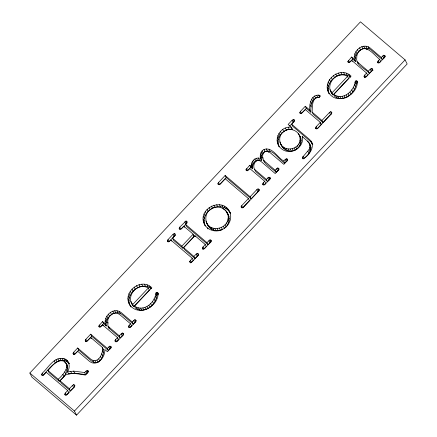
<?xml version="1.0" encoding="UTF-8"?>
<svg xmlns="http://www.w3.org/2000/svg" width="437" height="437" viewBox="0 0 437 437"><rect width="100%" height="100%" fill="white"/><g stroke="black" fill="none" stroke-linecap="round" stroke-linejoin="round"><path stroke-width="0.66" d="M252.586 168.829L251.548 166.781C250.581 161.777 255.224 156.522 260.392 158.369L261.424 160.423C256.257 158.571 251.619 163.826 252.586 168.829L250.772 167.289L249.735 165.235L245.982 169.714L246.353 170.539L247.282 170.823L249.844 168.589L264.707 181.262L265.745 183.311L264.303 184.84L263.271 182.792L264.707 181.262M109.906 346.153L110.818 346.432L111.195 347.257L107.436 351.736L104.814 349.496C105.541 357.248 96.883 367.473 89.328 361.208L77.775 351.353L74.356 354.494L73.432 354.21L73.055 353.386L73.673 352.244L77.66 347.999L91.033 359.4C98.128 364.261 103.585 353.478 102.34 347.388L90.781 337.533L86.515 341.581L85.592 341.297L85.215 340.472L85.827 339.325L90.672 334.185L107.349 348.398L108.381 350.447L110.938 348.207L109.906 346.153L107.349 348.398M77.66 347.999L78.698 350.053L92.07 361.448C99.166 366.315 104.618 355.527 103.378 349.442L102.34 347.388M276.162 172.249L275.124 170.195L277.659 167.972L278.697 170.026L276.162 172.249C271.109 167.103 259.993 162.597 263.167 153.567C264.232 151.038 267.734 150.552 269.711 152.311L283.848 164.361L287.606 159.882L287.229 159.057L286.311 158.784L285.197 159.5L283.76 161.029L284.793 163.077L287.349 160.832L286.311 158.784M133.247 324.041L121.967 314.422C114.565 308.981 104.727 317.721 106.295 325.926L105.257 323.877C103.689 315.667 113.533 306.932 120.934 312.373L132.214 321.987L133.247 324.041L135.803 321.796L134.771 319.742L132.214 321.987M382.309 59.503L371.029 49.884C363.628 44.443 353.79 53.183 355.352 61.393L354.32 59.339C352.752 51.134 362.59 42.394 369.997 47.835L381.277 57.455L382.309 59.503L384.866 57.258L383.828 55.209L381.277 57.455M291.403 127.271L288.12 124.469L292.113 120.23L293.238 119.52L294.161 119.804L294.538 120.628L291.632 124.206L309.522 139.458C316.208 145.417 309.664 155.069 303.666 158.604L302.754 158.325L302.355 157.484L309.101 149.481L309.773 147.608L309.877 145.587L308.719 142.243L302.191 136.47C305.026 147.837 289.502 156.2 281.155 148.487C271.847 141.091 280.139 125.375 291.403 127.271L292.44 129.319C283.291 128.052 274.949 138.289 279.248 146.81L278.211 144.762M302.972 156.342L304.01 158.391C308.271 154.96 313.537 149.022 309.401 143.467M322.976 122.524L321.938 120.475L329.476 112.467L330.612 111.73L331.65 113.778L330.514 114.521L322.976 122.524L313.165 114.161L312.127 112.112C312.455 106.928 311.581 97.047 319.31 97.32L320.103 96.113L319.682 95.271C311.499 93.731 309.145 103.93 309.784 110.113L310.822 112.162C310.505 106.175 311.909 96.954 319.704 97.085L318.671 95.037M280.488 143.642C284.482 152.245 298.673 149.825 299.962 140.567C301.754 131.925 290.326 126.151 283.837 131.526C275.894 136.721 280.379 150.137 289.25 151.055C297.794 152.513 304.622 141.899 299.198 134.896M203.522 221.597L205.368 226C194.591 209.23 224.077 194.733 230.599 213.737L228.261 209.58M204.56 223.646C201.031 210.219 220.98 200.359 229.299 211.628M206.603 222.865C211.098 232.418 226.585 228.988 228.027 219.008C230.195 209.476 217.522 203.38 210.547 209.389C202.642 214.469 205.314 227.486 213.835 230.195C224.001 233.292 234.227 221.248 229.567 211.688M223.334 226.268L224.367 228.322C229.321 224.924 230.709 217.746 227.278 212.797M129.784 305.004C121.825 292.277 141.233 277.063 151.825 287.726L134.481 306.151L135.514 308.2C145.046 314.471 156.085 304.627 157.08 294.844L157.915 294.472L156.883 292.419L156.047 292.795C155.048 302.579 144.013 312.417 134.481 306.151M130.658 306.534C123.545 294.691 140.78 280.15 151.464 288.759M327.51 89.558L329.296 93.889C320.671 81.178 340.243 65.233 351.075 76.093L333.731 94.518L334.764 96.572C344.296 102.842 355.336 92.999 356.33 83.216L357.166 82.844L356.128 80.79L355.297 81.167C354.298 90.951 343.258 100.789 333.731 94.518M328.548 91.612C325.915 80.031 341.16 69.625 350.714 77.13M120.257 337.834L119.225 335.785L122.267 333.027L123.3 335.075L120.257 337.834L109.021 328.253L107.988 326.204L107.71 322.085L107.961 319.431L108.775 317.546L110.168 315.722L112.478 313.892L115.002 313.094L117.449 313.291L119.53 314.432L130.51 323.795L131.548 325.849L130.128 327.351L129.095 325.303L130.51 323.795M260.392 158.369C259.775 154.993 260.742 151.06 264.035 149.421C272.551 146.608 277.375 157.664 283.76 161.029M261.424 160.423C260.813 157.047 261.774 153.114 265.073 151.475C273.584 148.656 278.413 159.718 284.793 163.077M59.274 381.299L58.241 379.245C62.475 375.427 70.963 366.496 64.184 361.279C57.061 358.624 52.052 366.13 48.004 370.521L49.042 372.57L59.274 381.299C63.9 376.973 70.86 369.806 66.156 363.142M67.544 371.892L73.651 371.122L84.631 372.526L87.045 370.434L88.077 372.482L85.668 374.58L74.689 373.171L68.582 373.941L67.544 371.892C70.412 367.484 69.8 359.941 63.889 358.602C53.882 356.406 48.343 367.779 42.22 373.231L41.597 374.367L41.979 375.203L42.897 375.476L46.3 372.329L67.669 390.541L68.702 392.595L66.413 395.026L65.381 392.978L67.669 390.541M117.52 337.593L115.597 339.636L116.63 341.69L118.558 339.642L117.52 337.593L102.657 324.92L100.095 327.16L99.166 326.876L98.789 326.051L102.548 321.566L105.257 323.877M366.583 73.055L364.66 75.104L365.693 77.152L367.621 75.109L366.583 73.055L351.719 60.388L349.152 62.622L348.229 62.338L347.852 61.513L351.61 57.034L354.32 59.339M320.299 122.338L316.186 126.708L317.224 128.757L321.337 124.387L320.299 122.338L305.376 109.611L301.104 113.658L300.181 113.374L299.793 112.56L300.421 111.402L305.261 106.257L309.784 110.113M248.418 198.567L241.727 205.669L242.764 207.722L249.451 200.616L248.418 198.567L225.257 178.826L220.352 184.032L219.216 184.753L218.282 184.48L217.905 183.655L218.544 182.486L225.148 175.472L250.117 196.759L251.155 198.808L257.841 191.706L258.977 190.969L257.945 188.915L256.803 189.658L250.117 196.759M73.651 384.664L74.683 386.712L70.406 390.787L69.368 388.739L72.509 385.401L73.651 384.664L74.563 384.937L74.94 385.762L74.301 386.925L67.172 394.502L66.042 395.212L65.14 394.944L64.752 394.108L65.381 392.978M122.267 333.027L123.179 333.3L123.556 334.125L122.939 335.266L117.389 341.166L116.258 341.871L115.357 341.608L114.969 340.773L115.597 339.636M197.327 253.296L198.365 255.35L194.957 258.496L193.924 256.448L196.213 254.012L197.327 253.296L198.24 253.575L198.617 254.4L198.005 255.541L192.083 261.829L190.958 262.533L190.057 262.266L189.669 261.435L192.22 258.256L170.851 240.039L168.66 241.896L167.748 241.623L167.36 240.787L168.01 239.629L173.052 234.27L174.172 233.555L175.084 233.828L175.472 234.664L174.844 235.8L172.555 238.231L173.593 240.279L182.89 248.205L194.175 236.215L193.143 234.166L183.846 226.24L181.573 228.649L180.459 229.37L179.541 229.092L179.148 228.272L179.782 227.125L185.965 221.029L186.878 221.302L187.265 222.138L185.567 224.41L186.599 226.459L207.968 244.676L211.011 241.918L209.973 239.864L206.93 242.628L207.968 244.676M257.945 188.915L258.857 189.194L259.234 190.019L258.595 191.182L243.518 207.198L242.393 207.903L241.486 207.641L241.104 206.805L241.727 205.669M268.968 177.209L270 179.257L267.444 181.502L266.412 179.454L267.848 177.925L268.968 177.209L269.88 177.482L270.257 178.307L269.64 179.454L265.062 184.316L263.932 185.026L263.03 184.758L262.642 183.922L263.271 182.792M371.324 68.489L372.362 70.537L369.32 73.301L368.287 71.247L370.21 69.204L371.324 68.489L372.242 68.762L372.619 69.587L372.002 70.734L366.446 76.628L365.321 77.338L364.42 77.07L364.032 76.235L364.66 75.104M209.973 239.864L210.885 240.142L211.262 240.967L210.65 242.109L204.729 248.396L203.604 249.101L202.702 248.839L202.304 248.014L205.21 244.458L194.929 235.696L183.644 247.686L184.682 249.735L194.957 258.496M330.612 111.73L331.53 112.003L331.901 112.833L331.268 113.997L317.912 128.183L316.798 128.899L315.902 128.642L315.552 127.855L316.186 126.708M134.771 319.742L135.683 320.021L136.06 320.845L135.443 321.987L130.881 326.832L129.734 327.559L128.833 327.291L128.445 326.461L129.095 325.303M383.828 55.209L384.746 55.483L385.123 56.307L384.505 57.449L379.944 62.294L378.797 63.021L377.896 62.759L377.508 61.923L379.573 59.263C374.34 55.357 366.299 43.52 359.225 51.189C357.575 52.904 356.69 55.166 356.767 57.553C355.428 65.621 365.206 68.199 369.32 73.301M29.847 373.023L360.476 21.85L405.083 59.874L407.153 63.977L76.524 415.15L31.917 377.126L29.847 373.023L74.448 411.048L76.524 415.15M225.148 175.472L226.186 177.52L219.576 184.54L218.544 182.486M174.172 233.555L175.204 235.603L174.09 236.319L169.043 241.683L168.01 239.629M185.965 221.029L187.003 223.078L180.82 229.174L179.782 227.125M78.698 350.053L74.705 354.292L73.673 352.244M90.672 334.185L91.71 336.233L86.865 341.379L85.827 339.325M102.548 321.566L103.585 323.62L100.444 326.958L99.407 324.904M250.772 167.289L247.632 170.621L246.594 168.573M289.6 126.047L294.276 121.573L293.238 119.52M305.261 106.257L306.299 108.31L301.454 113.456L300.421 111.402M351.61 57.034L352.648 59.082L349.507 62.42L348.469 60.366M182.89 248.205L181.852 246.157L193.143 234.166M70.406 390.787L61.065 382.823L60.033 380.774L65.441 375.028C71.843 372.275 78.884 374.039 85.45 375.088L88.334 371.532L87.957 370.707L87.045 370.434M133.722 306.632L132.69 304.584L148.29 288.01C137.125 281.554 124.441 297.138 133.722 306.632L149.328 290.059L148.29 288.01M332.972 95.004L331.934 92.955L347.541 76.377C336.37 69.925 323.691 85.51 332.972 95.004L348.579 78.431L347.541 76.377M74.448 411.048L405.083 59.874M69.144 363.693C60.202 353.238 48.332 369.423 43.258 375.285L42.22 373.231M277.659 167.972L278.577 168.25L279.09 169.272M356.128 80.79L357.002 81.069L357.777 82.609M156.883 292.419L157.752 292.697L158.527 294.238M204.33 223.952C207.466 230.556 216.14 232.697 222.455 229.523L221.444 227.415M357.045 61.666L368.287 71.247M352.648 59.082L355.352 61.393M312.127 112.112L321.938 120.475M306.299 108.31L310.822 112.162M320.305 123.513L321.337 124.387M291.501 128.516L292.44 129.319M263.249 160.073L275.124 170.195M249.735 165.235L251.548 166.781M278.577 168.25L278.948 169.075L278.336 170.217L275.195 173.555L261.184 161.608C256.153 157.549 252.012 164.886 254.536 169.327L266.412 179.454M267.444 181.502L255.569 171.375L254.536 169.327M226.186 177.52L251.155 198.808M185.567 224.41L206.93 242.628M193.143 235.335L194.175 236.215M172.555 238.231L181.852 246.157M183.644 247.686L193.924 256.448M107.988 326.204L119.225 335.785M103.585 323.62L106.295 325.926M117.531 338.768L118.558 339.642M91.71 336.233L108.381 350.447M102.373 348.584L103.378 349.442M48.004 370.521L58.241 379.245M60.033 380.774L69.368 388.739M226.513 212.355L228.316 214.846M129.008 303.469C136.573 317.606 157.904 307.741 158.134 293.642L157.752 292.697M312.788 144.543L310.56 141.512L292.67 126.255L291.632 124.206M66.211 363.966L67.189 365.195M330.869 91.344L331.934 92.955M131.624 302.978L132.69 304.584M299.219 135.35L300.23 136.95M328.258 91.841C335.818 105.978 357.155 96.113 357.384 82.014L357.002 81.069M310.439 145.516L308.719 142.243M384.746 55.483L385.265 56.51M382.714 55.925L383.752 57.974M379.573 59.263L380.611 61.311L379.19 62.819L378.152 60.765M377.508 61.923L378.027 62.95M368.227 46.77L369.26 48.818M366.037 46.224L367.069 48.272M366.512 48.753L367.031 49.78M363.786 46.175L364.824 48.223M361.858 46.601L362.89 48.649M372.242 68.762L373.018 70.302M359.514 47.83L360.547 49.884M370.21 69.204L371.248 71.253M357.433 49.621L358.471 51.67M355.904 51.593L356.942 53.642M354.915 53.685L355.953 55.734M354.412 56.171L355.445 58.219M364.032 76.235L364.808 77.775M351.719 60.388L352.238 61.409M347.852 61.513L348.371 62.54M355.297 81.167L356.33 83.216M354.948 82.151L355.98 84.199M354.418 84.592L355.456 86.641M348.748 74.399L349.786 76.448M346.295 73.247L347.328 75.301M353.293 87.258L354.325 89.306M343.706 72.64L344.744 74.694M351.747 89.847L352.779 91.901M340.991 72.58L342.024 74.629M349.961 92.06L350.993 94.113M338.293 73.039L339.331 75.088M348.185 93.693L349.218 95.741M335.774 74L336.807 76.049M346.279 94.955L347.317 97.003M344.252 95.84L345.285 97.888M333.426 75.464L334.463 77.513M342.095 96.353L343.127 98.407M331.251 77.431L332.289 79.479M339.904 96.484L340.942 98.538M329.482 79.643L330.519 81.697M337.779 96.222L338.817 98.276M335.72 95.566L336.758 97.62M328.225 81.981L329.258 84.035M330.154 89.651L330.935 91.186M327.477 84.445L328.515 86.499M327.247 87.034L328.28 89.082M329.476 112.467L330.514 114.521M319.682 95.271L320.201 96.298M316.743 95.271L317.781 97.32M314.574 96.025L315.612 98.074M312.843 97.353L313.875 99.401M311.603 99.101L312.641 101.149M310.696 101.368L311.734 103.416M310.095 104.814L311.133 106.868M315.552 127.855L316.066 128.877M299.793 112.56L300.312 113.582M311.991 142.959L312.772 144.5M311.035 141.096L312.073 143.15M307.566 141.047L308.085 142.074M309.877 145.587L310.915 147.635M309.773 147.608L310.805 149.656M294.161 119.804L294.68 120.831M309.101 149.481L310.139 151.535M302.191 136.47L302.71 137.491M307.877 151.169L308.915 153.223M292.113 120.23L293.145 122.278M298.187 133.296L298.963 134.836M299.826 136.666L300.864 138.72M300.082 138.605L301.12 140.659M299.962 140.567L300.995 142.62M299.465 142.402L300.498 144.45M298.597 144.112L299.629 146.16M288.218 127.364L289.256 129.412M297.351 145.69L298.389 147.739M302.355 157.484L303.131 159.019M295.838 147.04L296.876 149.088M285.328 128.085L286.366 130.133M294.15 148.045L295.188 150.093M282.734 129.434L283.766 131.488M292.293 148.711L293.331 150.76M290.261 149.033L291.299 151.087M280.428 131.411L281.461 133.465M288.212 149.001L289.25 151.055M278.904 133.356L279.942 135.41M286.301 148.596L287.333 150.645M284.52 147.815L285.558 149.864M277.845 135.465L278.877 137.513M282.876 146.657L283.908 148.706M279.86 141.878L281.526 145.69M281.494 145.231L282.531 147.285M277.244 137.731L278.282 139.785M287.229 159.057L287.743 160.084M277.107 140.168L278.145 142.216M277.429 142.571L278.467 144.62M285.197 159.5L286.235 161.548M269.039 149.164L270.071 151.218M268.263 151.459L268.782 152.48M276.545 168.693L277.577 170.741M266.264 148.864L267.297 150.918M264.035 149.421L265.073 151.475M262.063 150.912L263.101 152.966M261.075 152.316L262.113 154.37M262.697 157.216L263.211 158.238M260.463 154.026L261.495 156.08M260.228 156.047L261.266 158.096M269.88 177.482L270.399 178.509M258.338 158.057L259.37 160.106M267.848 177.925L268.886 179.973M256.497 158.238L257.535 160.286M254.875 158.91L255.907 160.958M253.455 160.062L254.487 162.111M252.515 161.357L253.547 163.405M262.642 183.922L263.161 184.949M251.881 162.903L252.919 164.957M251.559 164.716L252.597 166.765M258.857 189.194L259.376 190.215M256.803 189.658L257.841 191.706M245.982 169.714L246.495 170.741M241.104 206.805L241.617 207.832M217.905 183.655L218.424 184.676M226.464 207.712L227.502 209.765M224.312 206.209L225.345 208.258M226.213 211.071L227.251 213.119M227.939 214.72L228.972 216.768M224.744 209.542L225.519 211.082M228.19 216.845L229.223 218.893M221.958 205.204L222.996 207.253M222.979 208.312L223.498 209.334M228.027 219.008L229.064 221.056M219.407 204.696L220.445 206.75M227.453 221.046L228.485 223.094M226.459 222.952L227.491 225.006M216.665 204.691L217.697 206.739M225.044 224.738L226.082 226.787M213.928 205.166L214.966 207.214M211.415 206.1L212.453 208.149M209.121 207.499L210.159 209.547M219.379 228.185L220.412 230.233M217.134 228.567L218.167 230.616M207.045 209.356L208.083 211.404M214.884 228.556L215.916 230.61M205.314 211.541L206.351 213.589M212.803 228.147L213.835 230.195M204.101 213.873L205.133 215.927M210.885 227.333L211.923 229.381M209.137 226.115L210.175 228.169M205.947 220.936L207.641 224.913M207.668 224.591L208.706 226.639M203.396 216.364L204.434 218.413M203.21 219.003L204.243 221.056M207.438 227.923L207.952 228.95M210.885 240.142L211.404 241.164M208.859 240.585L209.891 242.633M205.21 244.458L206.248 246.506L203.975 248.921L202.937 246.867M202.304 248.014L203.079 249.549M194.929 235.696L195.448 236.717M184.829 221.767L185.862 223.815M183.846 226.24L184.359 227.267M196.213 254.012L197.245 256.066M179.148 228.272L179.662 229.294M192.22 258.256L193.258 260.305L191.33 262.347L190.292 260.299M189.669 261.435L190.445 262.97M173.052 234.27L174.09 236.319M170.851 240.039L171.37 241.066M167.36 240.787L167.879 241.814M156.047 292.795L157.08 294.844M155.698 293.779L156.736 295.827M155.168 296.22L156.206 298.269M149.503 286.027L150.536 288.081M147.045 284.88L148.077 286.929M154.042 298.886L155.075 300.935M144.456 284.269L145.494 286.322M152.497 301.475L153.529 303.529M141.741 284.208L142.779 286.257M150.71 303.688L151.748 305.742M139.048 284.667L140.08 286.716M148.935 305.321L149.967 307.375M136.524 285.629L137.562 287.683M147.029 306.583L148.067 308.631M145.002 307.468L146.034 309.522M134.175 287.093L135.213 289.147M142.844 307.981L143.877 310.035M132.001 289.059L133.039 291.108M140.654 308.112L141.692 310.166M130.231 291.271L131.269 293.325M138.529 307.85L139.567 309.904M136.475 307.2L137.508 309.249M128.975 293.615L130.013 295.663M128.232 296.073L129.265 298.127M130.909 301.279L132.657 305.026M127.997 298.662L129.035 300.711M128.26 301.186L129.297 303.24M130.237 305.501L131.013 307.036M135.683 320.021L136.202 321.042M133.651 320.463L134.689 322.511M128.445 326.461L128.964 327.482M119.164 311.302L120.202 313.356M116.974 310.762L118.006 312.81M114.723 310.712L115.761 312.761M112.795 311.133L113.828 313.187M123.179 333.3L123.698 334.327M110.452 312.368L111.49 314.422M121.147 333.742L122.185 335.791M108.376 314.159L109.408 316.208M106.841 316.131L107.879 318.18M105.858 318.218L106.89 320.272M107.71 322.085L108.223 323.112M105.35 320.709L106.382 322.757M114.969 340.773L115.488 341.8M102.657 324.92L103.176 325.947M110.818 346.432L111.337 347.453M98.789 326.051L99.308 327.073M108.786 346.869L109.824 348.923M102.318 350.769L103.356 352.823M101.712 353.817L102.744 355.865M100.515 356.526L101.548 358.575M90.781 337.533L91.3 338.56M98.729 358.903L99.767 360.951M96.998 360.197L98.035 362.251M85.215 340.472L85.734 341.494M94.966 360.733L95.998 362.786M92.89 360.481L93.928 362.53M87.957 370.707L88.476 371.734M85.925 371.15L86.963 373.203M84.631 372.526L85.668 374.58M73.055 353.386L73.574 354.412M73.651 371.122L74.689 373.171M68.489 362.126L69.264 363.666M66.965 360.181L67.997 362.229M65.528 359.219L66.566 361.268M70.647 371.297L71.679 373.345M63.889 358.602L64.927 360.656M66.703 364.786L67.735 366.84M65.173 361.918L65.954 363.453M64.184 361.279L64.703 362.3M66.708 366.84L67.746 368.894M62.043 358.335L63.081 360.383M66.069 369.298L67.107 371.346M60 358.416L61.033 360.465M72.509 385.401L73.547 387.45M64.791 371.876L65.829 373.93M57.919 358.848L58.951 360.896M55.98 359.64L57.012 361.689M62.879 374.318L63.917 376.366M54.177 360.787L55.209 362.841M64.752 394.108L65.271 395.135M41.597 374.367L42.11 375.394M331.191 91.699L331.907 93.398M263.953 160.406L264.281 162.122M358.001 62.54L358.083 63.72M108.944 327.078L109.021 328.253"/></g></svg>
